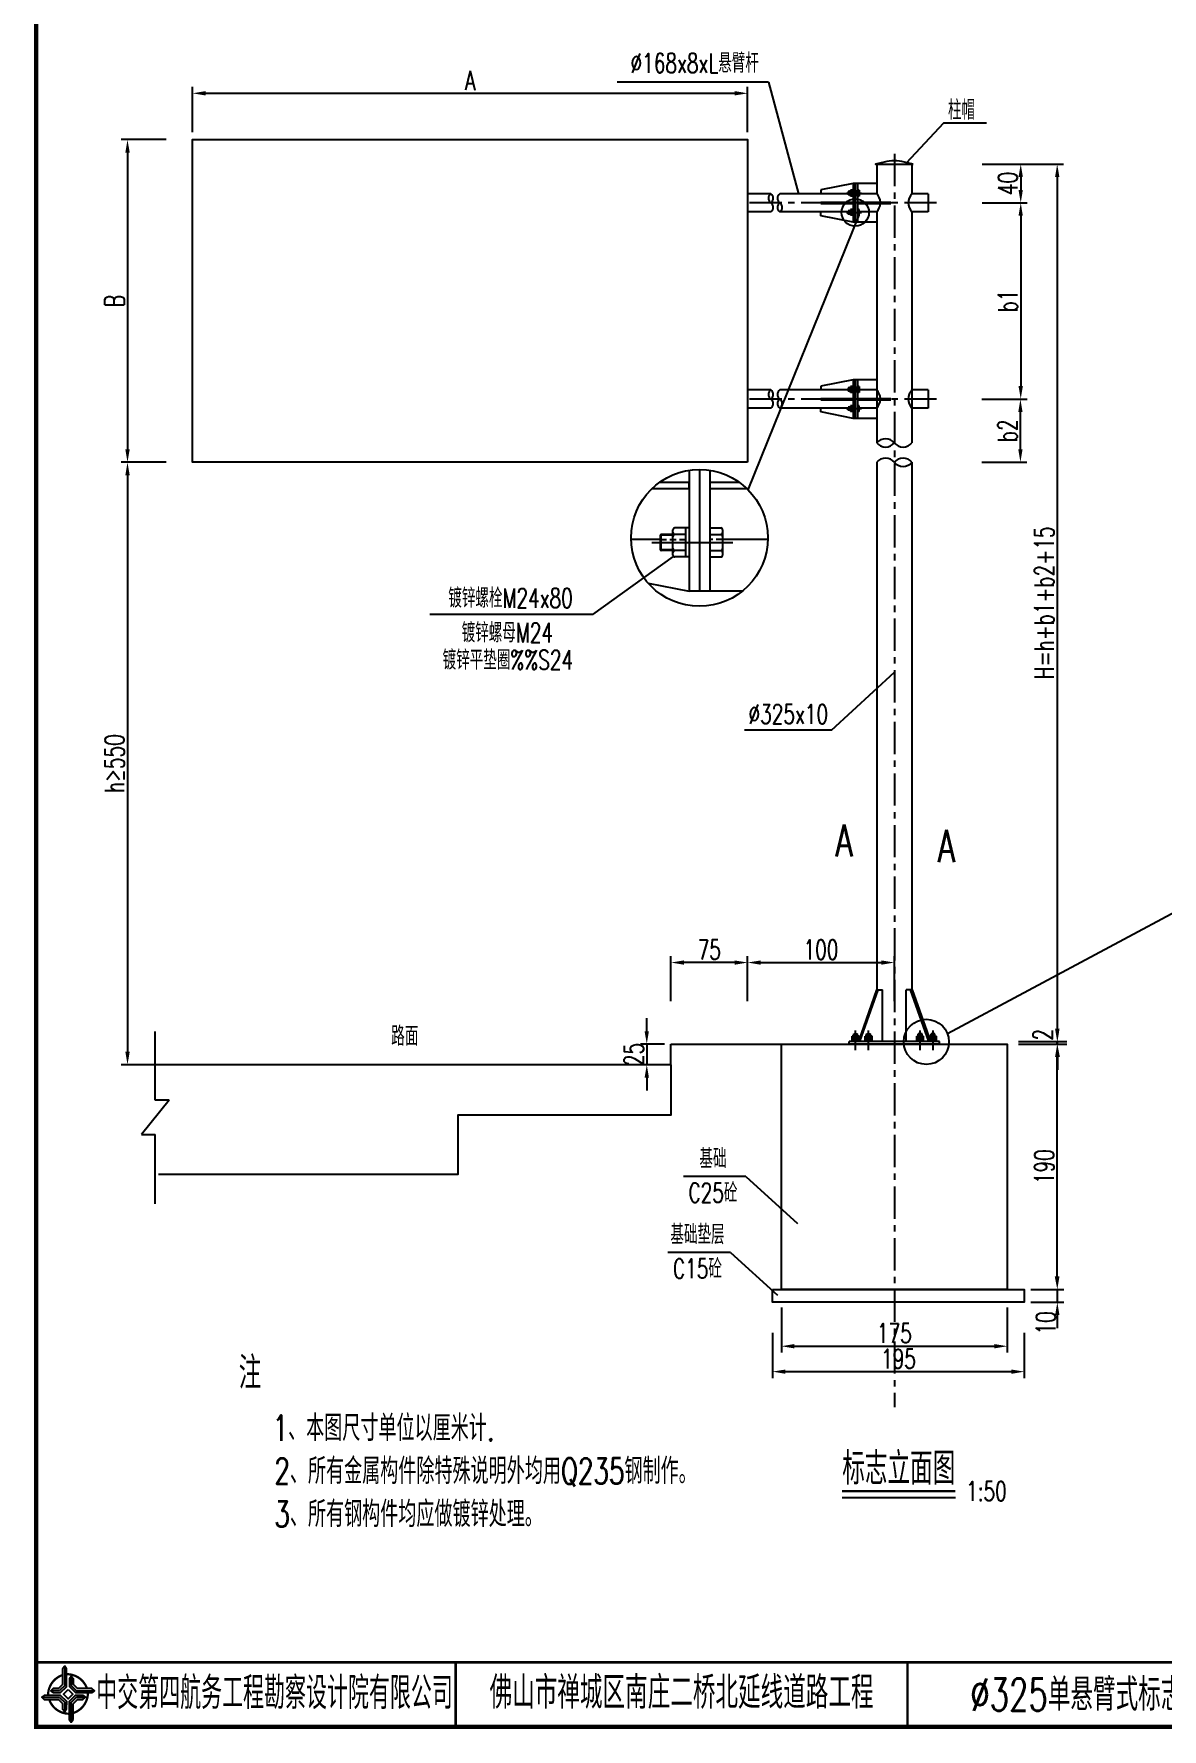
# Model space of a CAD drawing. Extents: x 4349 to 271026, y -15323 to -8945.
# Drawn here: x 4956.6 to 5131.4, y -14340.3 to -14077.6 of the extents above; entities that cross this region are included whole.
import ezdxf
from ezdxf.enums import TextEntityAlignment as Align

# ---------------------------------------------------------------- set-up
doc = ezdxf.new("R2010")
doc.units = 0
doc.header["$LTSCALE"] = 2
doc.header["$PDMODE"] = 32
doc.header["$PDSIZE"] = 0.3
doc.linetypes.add('CENTERX2', pattern=[4, 2.5, -0.5, 0.5, -0.5])
doc.linetypes.add('HIDDENX2', pattern=[0.75, 0.5, -0.25])
doc.layers.get('0').update_dxf_attribs({"linetype": 'CONTINUOUS'})
doc.layers.get('DEFPOINTS').update_dxf_attribs({"linetype": 'CONTINUOUS'})
for name, color, linetype in [('中线', 2, 'CENTERX2'), ('图框', 7, 'CONTINUOUS'), ('尺寸标注', 4, 'CONTINUOUS'), ('文字', 7, 'CONTINUOUS'), ('文字符号', 7, 'CONTINUOUS'), ('结构2', 7, 'CONTINUOUS'), ('结构3', 1, 'CONTINUOUS')]:
    doc.layers.add(name, color=color, linetype=linetype)
doc.styles.get("Standard").update_dxf_attribs({"font": 'simplex1.shx', "width": 0.7, "bigfont": 'hztxt.shx'})
doc.dimstyles.new('1：10', dxfattribs={"dimtxt": 3, "dimasz": 2, "dimexe": 1, "dimexo": 1, "dimgap": 0.5, "dimtad": 1, "dimrnd": 0.0095, "dimdsep": 46, "dimtxsty": 'Standard', "dimcen": 0.09, "dimclrd": 256, "dimclre": 256, "dimadec": 0, "dimazin": 0, "dimtfac": 1, "dimtix": 1, "dimtmove": 2, "dimatfit": 3, "dimfxl": 0, "dimtolj": 1, "dimtzin": 0, "dimarcsym": 0})
doc.dimstyles.new('比例：1：50（mm)', dxfattribs={"dimtxt": 3, "dimasz": 2, "dimexe": 1, "dimexo": 1, "dimgap": 0.5, "dimtad": 1, "dimlfac": 5, "dimrnd": 0.0095, "dimdsep": 46, "dimtxsty": 'Standard', "dimcen": 0.09, "dimclrd": 256, "dimclre": 256, "dimclrt": 256, "dimadec": 0, "dimazin": 0, "dimtfac": 1, "dimtix": 1, "dimtmove": 2, "dimatfit": 3, "dimfxl": 0, "dimtolj": 1, "dimtzin": 0, "dimarcsym": 0})

# ---------------------------------------------------------------- blocks, each defined once
blk = doc.blocks.new('series')
at = {"width": 0.75}
for tag, height, p in [('页码', 4, (-35, -19)), ('图名', 5, (-220, -282)), ('图号', 5, (-20, -282))]:
    blk.add_attdef(tag, text='', height=height, dxfattribs=at).set_placement(p, align=Align.MIDDLE_CENTER)
blk = doc.blocks.new('tb')
at = {"lineweight": -3}
h = blk.add_hatch(color=256, dxfattribs=at)
h.paths.add_polyline_path([(-1.23, -0.13), (-3.78, -0.14), (-4.14, -0.41), (-1.4, -0.44), (-0.56, -1.24), (-0.54, -2.62), (-0.27, -2.2), (-0.26, -1.06)])
h.paths.add_polyline_path([(0.13, -1.08), (0.14, -3.86), (0.41, -4.26), (0.44, -1.24), (1.25, -0.43), (2.66, -0.43), (2.26, -0.16), (1.07, -0.15)])
h.paths.add_polyline_path([(1.08, 0.3), (3.62, 0.3), (4.02, 0.56), (1.25, 0.57), (0.43, 1.39), (0.43, 2.8), (0.16, 2.41), (0.15, 1.24)])
h.paths.add_polyline_path([(-0.28, 1.21), (-0.28, 3.99), (-0.56, 4.39), (-0.57, 1.41), (-1.38, 0.6), (-2.74, 0.56), (-2.33, 0.3), (-1.2, 0.29)])
for p, q in [((-0.56, 4.39), (-0.57, 1.41)), ((0.43, 2.8), (0.43, 1.39)), ((-1.38, 0.6), (-2.74, 0.56)), ((-0.57, 1.41), (-1.38, 0.6)), ((0.43, 1.39), (1.25, 0.57)), ((1.25, 0.57), (4.02, 0.56)), ((-4.14, -0.41), (-1.4, -0.44)), ((-1.4, -0.44), (-0.56, -1.24)), ((-0.56, -1.24), (-0.54, -2.62)), ((0.41, -4.26), (0.44, -1.24)), ((0.44, -1.24), (1.25, -0.43)), ((1.25, -0.43), (2.66, -0.43))]:
    blk.add_line(p, q, dxfattribs=at)
at = {"lineweight": -3, "const_width": 0.35, "flags": 128}
for points in [[(-0.9, 3.02, 0.324167), (-3.16, -0.14)], [(2.88, 0.92, 0.324403), (-0.24, 3.15)], [(0.75, -2.86, 0.325418), (3.02, 0.26)], [(-2.98, -0.76, 0.322976), (0.14, -2.98)]]:
    blk.add_lwpolyline(points, format="xyb", dxfattribs=at)
at = {"lineweight": -3, "flags": 128}
for points in [[(-0.9, 3.99), (-0.9, 1.58), (-1.53, 0.91), (-2.34, 0.91), (-2.74, 0.56), (-2.33, 0.3), (-1.2, 0.29), (-0.28, 1.21), (-0.28, 3.99), (-0.56, 4.39)], [(3.62, 0.92), (1.43, 0.92), (0.77, 1.54), (0.77, 2.38), (0.43, 2.8), (0.16, 2.41), (0.15, 1.24), (1.08, 0.3), (3.62, 0.3), (4.02, 0.56)], [(-0.04, 0.77), (0.68, 0.04), (-0.04, -0.69), (-0.77, 0.05)], [(-3.73, -0.76), (-1.54, -0.76), (-0.89, -1.39), (-0.89, -2.21), (-0.54, -2.62), (-0.27, -2.2), (-0.26, -1.06), (-1.23, -0.13), (-3.78, -0.14), (-4.14, -0.41)], [(0.75, -3.85), (0.75, -1.43), (1.4, -0.78), (2.26, -0.78), (2.66, -0.43), (2.26, -0.16), (1.07, -0.15), (0.13, -1.08), (0.14, -3.86), (0.41, -4.26)]]:
    blk.add_lwpolyline(points, close=True, dxfattribs=at)
blk = doc.blocks.new('DIM')
at = {"color": 4}
blk.add_lwpolyline([(-1, -0.1, 0.2, 0, 0), (0, 0, 0, 0, 0)], format="xyseb", dxfattribs=at)
blk = doc.blocks.new('*D881')
at = {"layer": 'DEFPOINTS', "color": 0, "linetype": 'Continuous'}
for p in [(4982.22, -14143.98), (4971.08, -14237.32), (4982.22, -14237.32)]:
    blk.add_point(p, dxfattribs=at)
at = {"layer": '尺寸标注', "linetype": 'Continuous', "lineweight": -2}
for p, q in [((4977.08, -14143.98), (4970.08, -14143.98)), ((4971.08, -14145.98), (4971.08, -14235.32)), ((4977.08, -14237.32), (4970.08, -14237.32))]:
    blk.add_line(p, q, dxfattribs=at)
at = {"layer": '尺寸标注', "linetype": 'Continuous'}
for points in [[(4970.75, -14145.98), (4971.42, -14145.98), (4971.08, -14143.98)], [(4970.75, -14235.32), (4971.42, -14235.32), (4971.08, -14237.32)]]:
    blk.add_solid(points, dxfattribs=at)
at = {"layer": '尺寸标注', "linetype": 'Continuous', "insert": (4969.08, -14190.65), "char_height": 3, "attachment_point": 5, "rotation": 90}
blk.add_mtext('\\A1;h≥550', dxfattribs=at)
blk = doc.blocks.new('*D882')
at = {"layer": 'DEFPOINTS', "color": 0, "linetype": 'Continuous'}
for p in [(5092.63, -14097.78), (5096.45, -14103.78), (5109.48, -14103.78)]:
    blk.add_point(p, dxfattribs=at)
at = {"layer": '尺寸标注', "linetype": 'Continuous', "lineweight": -2}
for p, q in [((5103.48, -14097.78), (5110.48, -14097.78)), ((5109.48, -14099.78), (5109.48, -14101.78)), ((5103.48, -14103.78), (5110.48, -14103.78))]:
    blk.add_line(p, q, dxfattribs=at)
at = {"layer": '尺寸标注', "linetype": 'Continuous'}
for points in [[(5109.14, -14099.78), (5109.81, -14099.78), (5109.48, -14097.78)], [(5109.14, -14101.78), (5109.81, -14101.78), (5109.48, -14103.78)]]:
    blk.add_solid(points, dxfattribs=at)
at = {"layer": '尺寸标注', "linetype": 'Continuous', "insert": (5107.48, -14100.78), "char_height": 3, "attachment_point": 5, "rotation": 90}
blk.add_mtext('\\A1;40', dxfattribs=at)
blk = doc.blocks.new('*D883')
at = {"layer": 'DEFPOINTS', "color": 0, "linetype": 'Continuous'}
for p in [(5092.83, -14097.78), (5096.9, -14233.72), (5115.13, -14233.72)]:
    blk.add_point(p, dxfattribs=at)
at = {"layer": '尺寸标注', "linetype": 'Continuous', "lineweight": -2}
for p, q in [((5109.13, -14097.78), (5116.13, -14097.78)), ((5115.13, -14099.78), (5115.13, -14231.72)), ((5109.13, -14233.72), (5116.13, -14233.72))]:
    blk.add_line(p, q, dxfattribs=at)
at = {"layer": '尺寸标注', "linetype": 'Continuous'}
for points in [[(5114.8, -14099.78), (5115.47, -14099.78), (5115.13, -14097.78)], [(5114.8, -14231.72), (5115.47, -14231.72), (5115.13, -14233.72)]]:
    blk.add_solid(points, dxfattribs=at)
at = {"layer": '尺寸标注', "linetype": 'Continuous', "insert": (5113.13, -14165.75), "char_height": 3, "attachment_point": 5, "rotation": 90}
blk.add_mtext('\\A1;H=h+b1+b2+15', dxfattribs=at)
blk = doc.blocks.new('*D884')
at = {"layer": 'DEFPOINTS', "color": 0, "linetype": 'Continuous'}
for p in [(5107.4, -14234.12), (5115.13, -14234.12), (5110.03, -14272.12)]:
    blk.add_point(p, dxfattribs=at)
at = {"layer": '尺寸标注', "linetype": 'Continuous', "lineweight": -2}
for p, q in [((5109.13, -14234.12), (5116.13, -14234.12)), ((5115.13, -14270.12), (5115.13, -14236.12)), ((5111.03, -14272.12), (5116.13, -14272.12))]:
    blk.add_line(p, q, dxfattribs=at)
at = {"layer": '尺寸标注', "linetype": 'Continuous'}
for points in [[(5114.8, -14236.12), (5115.47, -14236.12), (5115.13, -14234.12)], [(5114.8, -14270.12), (5115.47, -14270.12), (5115.13, -14272.12)]]:
    blk.add_solid(points, dxfattribs=at)
at = {"layer": '尺寸标注', "linetype": 'Continuous', "insert": (5113.13, -14253.12), "char_height": 3, "attachment_point": 5, "rotation": 90}
blk.add_mtext('\\A1;190', dxfattribs=at)
blk = doc.blocks.new('*D885')
at = {"layer": 'DEFPOINTS', "color": 0, "linetype": 'Continuous'}
for p in [(5110.03, -14272.12), (5110.03, -14274.12), (5115.15, -14274.12)]:
    blk.add_point(p, dxfattribs=at)
at = {"layer": '尺寸标注', "linetype": 'Continuous', "lineweight": -2}
for p, q in [((5115.15, -14270.12), (5115.15, -14268.12)), ((5111.03, -14272.12), (5116.15, -14272.12)), ((5115.15, -14272.12), (5115.15, -14274.12)), ((5111.03, -14274.12), (5116.15, -14274.12)), ((5115.15, -14276.12), (5115.15, -14278.12))]:
    blk.add_line(p, q, dxfattribs=at)
at = {"layer": '尺寸标注', "linetype": 'Continuous'}
for points in [[(5114.81, -14270.12), (5115.48, -14270.12), (5115.15, -14272.12)], [(5114.81, -14276.12), (5115.48, -14276.12), (5115.15, -14274.12)]]:
    blk.add_solid(points, dxfattribs=at)
at = {"layer": '尺寸标注', "linetype": 'Continuous', "insert": (5113.37, -14277.32), "char_height": 3, "attachment_point": 5, "rotation": 90}
blk.add_mtext('\\A1;10', dxfattribs=at)
blk = doc.blocks.new('*D886')
at = {"layer": 'DEFPOINTS', "color": 0, "linetype": 'Continuous'}
for p in [(5072.4, -14272.12), (5107.4, -14272.12), (5107.4, -14280.93)]:
    blk.add_point(p, dxfattribs=at)
at = {"layer": '尺寸标注', "linetype": 'Continuous', "lineweight": -2}
for p, q in [((5072.4, -14274.93), (5072.4, -14281.93)), ((5107.4, -14274.93), (5107.4, -14281.93)), ((5074.4, -14280.93), (5105.4, -14280.93))]:
    blk.add_line(p, q, dxfattribs=at)
at = {"layer": '尺寸标注', "linetype": 'Continuous'}
for points in [[(5074.4, -14280.6), (5074.4, -14281.27), (5072.4, -14280.93)], [(5105.4, -14280.6), (5105.4, -14281.27), (5107.4, -14280.93)]]:
    blk.add_solid(points, dxfattribs=at)
at = {"layer": '尺寸标注', "linetype": 'Continuous', "insert": (5089.9, -14278.93), "char_height": 3, "attachment_point": 5}
blk.add_mtext('\\A1;175', dxfattribs=at)
blk = doc.blocks.new('*D887')
at = {"layer": 'DEFPOINTS', "color": 0, "linetype": 'Continuous'}
for p in [(5071.03, -14274.12), (5110.03, -14274.12), (5110.03, -14284.87)]:
    blk.add_point(p, dxfattribs=at)
at = {"layer": '尺寸标注', "linetype": 'Continuous', "lineweight": -2}
for p, q in [((5071.03, -14278.87), (5071.03, -14285.87)), ((5110.03, -14278.87), (5110.03, -14285.87)), ((5073.03, -14284.87), (5108.03, -14284.87))]:
    blk.add_line(p, q, dxfattribs=at)
at = {"layer": '尺寸标注', "linetype": 'Continuous'}
for points in [[(5073.03, -14284.54), (5073.03, -14285.21), (5071.03, -14284.87)], [(5108.03, -14284.54), (5108.03, -14285.21), (5110.03, -14284.87)]]:
    blk.add_solid(points, dxfattribs=at)
at = {"layer": '尺寸标注', "linetype": 'Continuous', "insert": (5090.53, -14282.87), "char_height": 3, "attachment_point": 5}
blk.add_mtext('\\A1;195', dxfattribs=at)
blk = doc.blocks.new('*D879')
at = {"layer": 'DEFPOINTS', "color": 0, "linetype": 'Continuous'}
for p in [(4981.17, -14093.98), (4971.08, -14143.98), (4981.17, -14143.98)]:
    blk.add_point(p, dxfattribs=at)
at = {"layer": '尺寸标注', "linetype": 'Continuous', "lineweight": -2}
for p, q in [((4977.08, -14093.98), (4970.08, -14093.98)), ((4971.08, -14095.98), (4971.08, -14141.98)), ((4977.08, -14143.98), (4970.08, -14143.98))]:
    blk.add_line(p, q, dxfattribs=at)
at = {"layer": '尺寸标注', "linetype": 'Continuous'}
for points in [[(4970.75, -14095.98), (4971.42, -14095.98), (4971.08, -14093.98)], [(4970.75, -14141.98), (4971.42, -14141.98), (4971.08, -14143.98)]]:
    blk.add_solid(points, dxfattribs=at)
at = {"layer": '尺寸标注', "color": 0, "linetype": 'Continuous', "insert": (4969.08, -14118.98), "char_height": 3, "attachment_point": 5, "rotation": 90}
blk.add_mtext('\\A1;B', dxfattribs=at)
blk = doc.blocks.new('*D880')
at = {"layer": 'DEFPOINTS', "color": 0, "linetype": 'Continuous'}
for p in [(5067.17, -14086.81), (4981.17, -14093.98), (5067.17, -14093.98)]:
    blk.add_point(p, dxfattribs=at)
at = {"layer": '尺寸标注', "linetype": 'Continuous', "lineweight": -2}
for p, q in [((4981.17, -14092.81), (4981.17, -14085.81)), ((5067.17, -14092.81), (5067.17, -14085.81)), ((4983.17, -14086.81), (5065.17, -14086.81))]:
    blk.add_line(p, q, dxfattribs=at)
at = {"layer": '尺寸标注', "linetype": 'Continuous'}
for points in [[(4983.17, -14086.47), (4983.17, -14087.14), (4981.17, -14086.81)], [(5065.17, -14086.47), (5065.17, -14087.14), (5067.17, -14086.81)]]:
    blk.add_solid(points, dxfattribs=at)
at = {"layer": '尺寸标注', "color": 0, "linetype": 'Continuous', "insert": (5024.17, -14084.81), "char_height": 3, "attachment_point": 5}
blk.add_mtext('\\A1;A', dxfattribs=at)
blk = doc.blocks.new('*D854')
at = {"layer": 'DEFPOINTS', "color": 0, "linetype": 'Continuous'}
for p in [(5095.13, -14134.18), (5109.43, -14134.18), (5067.17, -14143.98)]:
    blk.add_point(p, dxfattribs=at)
at = {"layer": '尺寸标注', "linetype": 'Continuous', "lineweight": -2}
for p, q in [((5103.43, -14134.18), (5110.43, -14134.18)), ((5109.43, -14141.98), (5109.43, -14136.18)), ((5103.43, -14143.98), (5110.43, -14143.98))]:
    blk.add_line(p, q, dxfattribs=at)
at = {"layer": '尺寸标注', "linetype": 'Continuous'}
for points in [[(5109.1, -14136.18), (5109.76, -14136.18), (5109.43, -14134.18)], [(5109.1, -14141.98), (5109.76, -14141.98), (5109.43, -14143.98)]]:
    blk.add_solid(points, dxfattribs=at)
at = {"layer": '尺寸标注', "color": 0, "linetype": 'Continuous', "insert": (5107.43, -14139.08), "char_height": 3, "attachment_point": 5, "rotation": 90}
blk.add_mtext('\\A1;b2', dxfattribs=at)
blk = doc.blocks.new('*D855')
at = {"layer": 'DEFPOINTS', "color": 0, "linetype": 'Continuous'}
for p in [(5096.45, -14103.78), (5096.45, -14134.18), (5109.48, -14134.18)]:
    blk.add_point(p, dxfattribs=at)
at = {"layer": '尺寸标注', "linetype": 'Continuous', "lineweight": -2}
for p, q in [((5103.48, -14103.78), (5110.48, -14103.78)), ((5109.48, -14105.78), (5109.48, -14132.18)), ((5103.48, -14134.18), (5110.48, -14134.18))]:
    blk.add_line(p, q, dxfattribs=at)
at = {"layer": '尺寸标注', "linetype": 'Continuous'}
for points in [[(5109.14, -14105.78), (5109.81, -14105.78), (5109.48, -14103.78)], [(5109.14, -14132.18), (5109.81, -14132.18), (5109.48, -14134.18)]]:
    blk.add_solid(points, dxfattribs=at)
at = {"layer": '尺寸标注', "color": 0, "linetype": 'Continuous', "insert": (5107.48, -14118.98), "char_height": 3, "attachment_point": 5, "rotation": 90}
blk.add_mtext('\\A1;b1', dxfattribs=at)
blk = doc.blocks.new('*D856')
at = {"layer": 'DEFPOINTS', "color": 0, "linetype": 'Continuous'}
for p in [(5089.9, -14221.49), (5067.17, -14234.12), (5089.9, -14234.12)]:
    blk.add_point(p, dxfattribs=at)
at = {"layer": '尺寸标注', "linetype": 'Continuous', "lineweight": -2}
for p, q in [((5067.17, -14227.49), (5067.17, -14220.49)), ((5069.17, -14221.49), (5087.9, -14221.49)), ((5089.9, -14227.49), (5089.9, -14220.49))]:
    blk.add_line(p, q, dxfattribs=at)
at = {"layer": '尺寸标注', "linetype": 'Continuous'}
for points in [[(5069.17, -14221.16), (5069.17, -14221.82), (5067.17, -14221.49)], [(5087.9, -14221.16), (5087.9, -14221.82), (5089.9, -14221.49)]]:
    blk.add_solid(points, dxfattribs=at)
at = {"layer": '尺寸标注', "color": 0, "linetype": 'Continuous', "insert": (5078.53, -14219.49), "char_height": 3, "attachment_point": 5}
blk.add_mtext('\\A1;100', dxfattribs=at)
blk = doc.blocks.new('*D857')
at = {"layer": 'DEFPOINTS', "color": 0, "linetype": 'Continuous'}
for p in [(5055.28, -14221.49), (5055.28, -14234.12), (5067.17, -14234.12)]:
    blk.add_point(p, dxfattribs=at)
at = {"layer": '尺寸标注', "linetype": 'Continuous', "lineweight": -2}
for p, q in [((5055.28, -14227.49), (5055.28, -14220.49)), ((5065.17, -14221.49), (5057.28, -14221.49)), ((5067.17, -14227.49), (5067.17, -14220.49))]:
    blk.add_line(p, q, dxfattribs=at)
at = {"layer": '尺寸标注', "linetype": 'Continuous'}
for points in [[(5057.28, -14221.16), (5057.28, -14221.82), (5055.28, -14221.49)], [(5065.17, -14221.16), (5065.17, -14221.82), (5067.17, -14221.49)]]:
    blk.add_solid(points, dxfattribs=at)
at = {"layer": '尺寸标注', "color": 0, "linetype": 'Continuous', "insert": (5061.22, -14219.49), "char_height": 3, "attachment_point": 5}
blk.add_mtext('\\A1;75', dxfattribs=at)
blk = doc.blocks.new('*D869')
at = {"layer": 'DEFPOINTS', "color": 0, "linetype": 'Continuous'}
for p in [(5109.13, -14233.72), (5109.13, -14234.12), (5115.17, -14233.72)]:
    blk.add_point(p, dxfattribs=at)
at = {"layer": '尺寸标注', "linetype": 'Continuous', "lineweight": -2}
for p, q in [((5115.17, -14231.72), (5115.17, -14229.72)), ((5110.13, -14233.72), (5116.17, -14233.72)), ((5110.13, -14234.12), (5116.17, -14234.12)), ((5115.17, -14234.12), (5115.17, -14233.72)), ((5115.17, -14236.12), (5115.17, -14238.12))]:
    blk.add_line(p, q, dxfattribs=at)
at = {"layer": '尺寸标注', "linetype": 'Continuous'}
for points in [[(5114.83, -14231.72), (5115.5, -14231.72), (5115.17, -14233.72)], [(5114.83, -14236.12), (5115.5, -14236.12), (5115.17, -14234.12)]]:
    blk.add_solid(points, dxfattribs=at)
at = {"layer": '尺寸标注', "color": 0, "linetype": 'Continuous', "insert": (5112.89, -14232.67), "char_height": 3, "attachment_point": 5, "rotation": 90}
blk.add_mtext('\\A1;2', dxfattribs=at)
blk = doc.blocks.new('*D870')
at = {"layer": 'DEFPOINTS', "color": 0, "linetype": 'Continuous'}
for p in [(5055.28, -14234.12), (5051.54, -14237.32), (5055.28, -14237.32)]:
    blk.add_point(p, dxfattribs=at)
at = {"layer": '尺寸标注', "linetype": 'Continuous', "lineweight": -2}
for p, q in [((5051.54, -14232.12), (5051.54, -14230.12)), ((5054.28, -14234.12), (5050.54, -14234.12)), ((5051.54, -14234.12), (5051.54, -14237.32)), ((5054.28, -14237.32), (5050.54, -14237.32)), ((5051.54, -14239.32), (5051.54, -14241.32))]:
    blk.add_line(p, q, dxfattribs=at)
at = {"layer": '尺寸标注', "linetype": 'Continuous'}
for points in [[(5051.2, -14232.12), (5051.87, -14232.12), (5051.54, -14234.12)], [(5051.2, -14239.32), (5051.87, -14239.32), (5051.54, -14237.32)]]:
    blk.add_solid(points, dxfattribs=at)
at = {"layer": '尺寸标注', "color": 0, "linetype": 'Continuous', "insert": (5049.54, -14235.72), "char_height": 3, "attachment_point": 5, "rotation": 90}
blk.add_mtext('\\A1;25', dxfattribs=at)

msp = doc.modelspace()

# ---------------------------------------------------------------- linework, layer by layer
for p, q in [((5083.35583, -14233.72291), (5083.35583, -14232.88291)), ((5083.59583, -14233.60291), (5083.59583, -14232.52291)), ((5084.19583, -14233.60291), (5084.19583, -14232.52291)), ((5084.43583, -14233.72291), (5084.43583, -14232.88291)), ((5085.35583, -14233.72291), (5085.35583, -14232.88291)), ((5085.59583, -14233.60291), (5085.59583, -14232.52291)), ((5086.19583, -14233.60291), (5086.19583, -14232.52291)), ((5086.43583, -14233.72291), (5086.43583, -14232.88291)), ((5093.35583, -14233.72291), (5093.35583, -14232.88291)), ((5093.59583, -14233.60291), (5093.59583, -14232.52291)), ((5094.19583, -14233.60291), (5094.19583, -14232.52291)), ((5094.43583, -14233.72291), (5094.43583, -14232.88291)), ((5095.35583, -14233.72291), (5095.35583, -14232.88291)), ((5095.59583, -14233.60291), (5095.59583, -14232.52291)), ((5096.19583, -14233.60291), (5096.19583, -14232.52291)), ((5096.43583, -14233.72291), (5096.43583, -14232.88291)), ((5084.43583, -14233.24291), (5083.35583, -14233.24291)), ((5086.43583, -14233.24291), (5085.35583, -14233.24291)), ((5093.35583, -14233.24291), (5094.43583, -14233.24291)), ((5095.35583, -14233.24291), (5096.43583, -14233.24291))]:
    msp.add_line(p, q)
at = {"layer": '中线'}
for p, q in [((5089.89583, -14096.17599), (5089.89583, -14290.35863)), ((5096.44583, -14103.77636), (5067.16583, -14103.77636)), ((5082.47817, -14102.28859), (5084.81461, -14102.28859)), ((5082.47817, -14102.28859), (5084.81461, -14102.28859)), ((5082.47817, -14105.26413), (5084.81461, -14105.26413)), ((5082.47817, -14105.26413), (5084.81461, -14105.26413)), ((5082.47817, -14132.68859), (5084.81461, -14132.68859)), ((5096.44583, -14134.17636), (5067.16583, -14134.17636)), ((5082.47817, -14135.66413), (5084.81461, -14135.66413)), ((5083.89583, -14235.07188), (5083.89583, -14232.02367)), ((5085.89583, -14235.07188), (5085.89583, -14232.02367)), ((5093.89583, -14235.07188), (5093.89583, -14232.02367)), ((5095.89583, -14235.07188), (5095.89583, -14232.02367))]:
    msp.add_line(p, q, dxfattribs=at)
at = {"layer": '图框'}
for points, const_width in [([(5336.92857, -14062.90394), (4956.92857, -14062.90394), (4956.92858, -14339.90394), (5336.92858, -14339.90394), (5336.92857, -14062.90394)], 0.7), ([(4956.92858, -14329.90394), (5336.92858, -14329.90394)], 0.4), ([(5021.92858, -14329.90394), (5021.92858, -14339.90394)], 0.4), ([(5091.92858, -14339.90394), (5091.92858, -14329.90394)], 0.4)]:
    msp.add_lwpolyline(points, dxfattribs=dict(at, const_width=const_width))
at = {"layer": '尺寸标注'}
for p, q in [((5113.62108, -14233.72291), (5116.6476, -14233.72291)), ((5113.62108, -14234.12291), (5116.6476, -14234.12291)), ((5115.1476, -14234.12291), (5115.1476, -14233.72291)), ((5116.12108, -14233.72291), (5116.6476, -14233.72291)), ((5115.1476, -14236.12291), (5115.1476, -14238.12291)), ((5064.4879, -14266.39994), (5071.77782, -14273.00064)), ((5115.1476, -14270.12291), (5115.1476, -14268.12291))]:
    msp.add_line(p, q, dxfattribs=at)
for centre, radius in [((5083.84583, -14105.26413), 2.11998), ((5094.85766, -14233.77615), 3.5)]:
    msp.add_circle(centre, radius, dxfattribs=at)
at = {"layer": '尺寸标注', "linetype": 'ByBlock'}
for centre, start, end in [((5088.53083, -14142.09285), 39.372349, 140.627651), ((5088.53083, -14139.85261), 219.372349, 320.627651), ((5091.26083, -14139.85261), 219.372349, 320.627651), ((5088.53083, -14145.09285), 39.372349, 140.627651), ((5091.26083, -14145.09285), 39.372349, 140.627651), ((5091.26083, -14142.85261), 219.372349, 320.627651)]:
    msp.add_arc(centre, 1.76576, start, end, dxfattribs=at)
at = {"layer": '文字'}
for p, q in [((5064.4879, -14266.39994), (5054.82418, -14266.39994)), ((5081.78809, -14304.39527), (5099.37182, -14304.39527))]:
    msp.add_line(p, q, dxfattribs=at)
for points in [[(5079.72719, -14203.40708, 0, 0.7, 0), (5079.72719, -14201.40708, 0, 0, 0), (5079.72719, -14198.90708, 0, 0, 0), (5084.52401, -14198.90708, 0, 0, 0)], [(5100.46629, -14203.40708, 0, 0.7, 0), (5100.46629, -14201.40708, 0, 0, 0), (5100.46629, -14198.90708, 0, 0, 0), (5095.66947, -14198.90708, 0, 0, 0)]]:
    msp.add_lwpolyline(points, format="xyseb", dxfattribs=at)
at = {"layer": '文字', "const_width": 0.4}
msp.add_lwpolyline([(5081.78809, -14303.39527), (5099.37182, -14303.39527)], dxfattribs=at)
at = {"layer": '文字符号'}
for p, q in [((5070.39624, -14085.05771), (5046.97308, -14085.05771)), ((5070.39624, -14085.05771), (5075.04099, -14102.37636)), ((5097.52857, -14091.45784), (5091.72121, -14097.64614)), ((5104.15195, -14091.45784), (5097.52857, -14091.45784)), ((5043.18293, -14167.57242), (5055.68228, -14158.56226)), ((5043.18293, -14167.57242), (5017.91192, -14167.57242)), ((5080.1666, -14185.48112), (5089.89583, -14176.48257)), ((5080.1666, -14185.48112), (5066.66938, -14185.48112)), ((5098.11598, -14232.49813), (5135.76415, -14212.36305)), ((5066.89124, -14254.63806), (5057.22753, -14254.63806)), ((5066.89124, -14254.63806), (5074.89169, -14261.92441))]:
    msp.add_line(p, q, dxfattribs=at)
at = {"layer": '结构2'}
for p, q in [((5083.42583, -14102.03859), (5082.72583, -14102.03859)), ((5082.72583, -14102.03859), (5082.72583, -14102.53859)), ((5083.42583, -14102.03859), (5082.72583, -14102.03859)), ((5082.72583, -14102.03859), (5082.72583, -14102.53859)), ((5083.42583, -14102.53859), (5082.72583, -14102.53859)), ((5083.42583, -14102.53859), (5082.72583, -14102.53859)), ((5083.52583, -14101.83859), (5083.12583, -14101.83859)), ((5083.12583, -14102.73859), (5083.12583, -14101.83859)), ((5083.52583, -14101.83859), (5083.12583, -14101.83859)), ((5083.12583, -14102.73859), (5083.12583, -14101.83859)), ((5083.52583, -14102.73859), (5083.12583, -14102.73859)), ((5083.52583, -14102.73859), (5083.12583, -14102.73859)), ((5083.42583, -14102.73859), (5083.42583, -14101.83859)), ((5083.42583, -14102.73859), (5083.42583, -14101.83859)), ((5083.52583, -14101.83859), (5083.52583, -14102.73859)), ((5083.52583, -14101.83859), (5083.52583, -14102.73859)), ((5083.52583, -14103.87636), (5083.52583, -14103.67636)), ((5083.52583, -14103.87636), (5083.52583, -14103.67636)), ((5084.16583, -14102.73859), (5084.16583, -14101.83859)), ((5084.46583, -14101.83859), (5084.16583, -14101.83859)), ((5084.16583, -14102.73859), (5084.16583, -14101.83859)), ((5084.46583, -14101.83859), (5084.16583, -14101.83859)), ((5084.16583, -14102.03859), (5084.46583, -14102.03859)), ((5084.16583, -14102.03859), (5084.46583, -14102.03859)), ((5084.16583, -14102.53859), (5084.46583, -14102.53859)), ((5084.16583, -14102.53859), (5084.46583, -14102.53859)), ((5084.46583, -14102.73859), (5084.16583, -14102.73859)), ((5084.46583, -14102.73859), (5084.16583, -14102.73859)), ((5084.46583, -14101.83859), (5084.46583, -14102.73859)), ((5084.46583, -14101.83859), (5084.46583, -14102.73859)), ((5067.24148, -14148.25048), (5084.46583, -14105.71413)), ((5082.72583, -14105.51413), (5082.72583, -14105.01413)), ((5083.42583, -14105.01413), (5082.72583, -14105.01413)), ((5082.72583, -14105.51413), (5082.72583, -14105.01413)), ((5083.42583, -14105.01413), (5082.72583, -14105.01413)), ((5083.42583, -14105.51413), (5082.72583, -14105.51413)), ((5083.42583, -14105.51413), (5082.72583, -14105.51413)), ((5083.12583, -14104.81413), (5083.12583, -14105.71413)), ((5083.52583, -14104.81413), (5083.12583, -14104.81413)), ((5083.12583, -14104.81413), (5083.12583, -14105.71413)), ((5083.52583, -14104.81413), (5083.12583, -14104.81413)), ((5083.52583, -14105.71413), (5083.12583, -14105.71413)), ((5083.52583, -14105.71413), (5083.12583, -14105.71413)), ((5083.42583, -14104.81413), (5083.42583, -14105.71413)), ((5083.42583, -14104.81413), (5083.42583, -14105.71413)), ((5083.52583, -14105.71413), (5083.52583, -14104.81413)), ((5083.52583, -14105.71413), (5083.52583, -14104.81413)), ((5084.46583, -14104.81413), (5084.16583, -14104.81413)), ((5084.16583, -14104.81413), (5084.16583, -14105.71413)), ((5084.46583, -14104.81413), (5084.16583, -14104.81413)), ((5084.16583, -14104.81413), (5084.16583, -14105.71413)), ((5084.16583, -14105.01413), (5084.46583, -14105.01413)), ((5084.16583, -14105.01413), (5084.46583, -14105.01413)), ((5084.16583, -14105.51413), (5084.46583, -14105.51413)), ((5084.16583, -14105.51413), (5084.46583, -14105.51413)), ((5084.46583, -14105.71413), (5084.16583, -14105.71413)), ((5084.46583, -14105.71413), (5084.16583, -14105.71413)), ((5084.46583, -14105.71413), (5084.46583, -14104.81413)), ((5084.46583, -14105.71413), (5084.46583, -14104.81413)), ((5082.72583, -14132.43859), (5082.72583, -14132.93859)), ((5083.42583, -14132.43859), (5082.72583, -14132.43859)), ((5083.42583, -14132.93859), (5082.72583, -14132.93859)), ((5083.12583, -14133.13859), (5083.12583, -14132.23859)), ((5083.52583, -14132.23859), (5083.12583, -14132.23859)), ((5083.52583, -14133.13859), (5083.12583, -14133.13859)), ((5083.42583, -14133.13859), (5083.42583, -14132.23859)), ((5083.52583, -14132.23859), (5083.52583, -14133.13859)), ((5084.46583, -14132.23859), (5084.16583, -14132.23859)), ((5084.16583, -14133.13859), (5084.16583, -14132.23859)), ((5084.16583, -14132.43859), (5084.46583, -14132.43859)), ((5084.16583, -14132.93859), (5084.46583, -14132.93859)), ((5084.46583, -14133.13859), (5084.16583, -14133.13859)), ((5084.46583, -14132.23859), (5084.46583, -14133.13859)), ((5083.42583, -14135.41413), (5082.72583, -14135.41413)), ((5082.72583, -14135.91413), (5082.72583, -14135.41413)), ((5083.52583, -14135.21413), (5083.12583, -14135.21413)), ((5083.12583, -14135.21413), (5083.12583, -14136.11413)), ((5083.42583, -14135.21413), (5083.42583, -14136.11413)), ((5083.52583, -14134.27636), (5083.52583, -14134.07636)), ((5083.52583, -14136.11413), (5083.52583, -14135.21413)), ((5084.16583, -14135.21413), (5084.16583, -14136.11413)), ((5084.46583, -14135.21413), (5084.16583, -14135.21413)), ((5084.16583, -14135.41413), (5084.46583, -14135.41413)), ((5084.46583, -14136.11413), (5084.46583, -14135.21413)), ((5083.42583, -14135.91413), (5082.72583, -14135.91413)), ((5083.52583, -14136.11413), (5083.12583, -14136.11413)), ((5084.16583, -14135.91413), (5084.46583, -14135.91413)), ((5084.46583, -14136.11413), (5084.16583, -14136.11413)), ((5058.09441, -14145.21512), (5058.09441, -14163.96129)), ((5059.69441, -14145.09367), (5059.69441, -14163.96129)), ((5059.69441, -14145.09367), (5059.69441, -14163.96129)), ((5061.29441, -14145.21512), (5061.29441, -14163.96129)), ((5052.33872, -14148.06129), (5058.09441, -14148.06129)), ((5053.54286, -14147.06129), (5058.09441, -14147.06129)), ((5058.09441, -14148.06129), (5058.09441, -14147.06129)), ((5058.09441, -14148.06129), (5058.09441, -14147.06129)), ((5061.29441, -14147.06129), (5065.84596, -14147.06129)), ((5061.29441, -14148.06129), (5067.05009, -14148.06129)), ((5053.59615, -14155.96129), (5049.0979, -14155.96129)), ((5052.34232, -14156.40013), (5064.86375, -14156.40013)), ((5070.29092, -14155.96129), (5063.29441, -14155.96129)), ((5051.73015, -14162.68844), (5058.09441, -14163.96129)), ((5059.69441, -14163.96129), (5058.09441, -14163.96129)), ((5066.32784, -14163.96129), (5059.69441, -14163.96129)), ((4975.38343, -14242.81651), (4975.38343, -14232.16219)), ((5084.43583, -14232.88291), (5083.35583, -14232.88291)), ((5083.59583, -14232.52291), (5084.19583, -14232.52291)), ((5086.43583, -14232.88291), (5085.35583, -14232.88291)), ((5085.59583, -14232.52291), (5086.19583, -14232.52291)), ((5093.35583, -14232.88291), (5094.43583, -14232.88291)), ((5094.19583, -14232.52291), (5093.59583, -14232.52291)), ((5095.35583, -14232.88291), (5096.43583, -14232.88291)), ((5096.19583, -14232.52291), (5095.59583, -14232.52291)), ((5055.27802, -14237.31625), (5055.27802, -14234.12291)), ((5055.27802, -14234.12291), (5082.52088, -14234.12291)), ((5084.43583, -14233.60291), (5083.35583, -14233.60291)), ((5086.43583, -14233.60291), (5085.35583, -14233.60291)), ((5093.35583, -14233.60291), (5094.43583, -14233.60291)), ((5095.35583, -14233.60291), (5096.43583, -14233.60291)), ((4977.51918, -14242.81651), (4973.24768, -14248.13537)), ((4977.51918, -14242.81651), (4975.38343, -14242.81651)), ((4973.24768, -14248.13537), (4975.38343, -14248.13537)), ((4975.38343, -14258.84646), (4975.38343, -14248.13537))]:
    msp.add_line(p, q, dxfattribs=at)
at = {"layer": '结构2', "linetype": 'HIDDENX2'}
for p, q in [((5053.59615, -14155.96129), (5058.09441, -14155.96129)), ((5063.29441, -14155.96129), (5061.29441, -14155.96129))]:
    msp.add_line(p, q, dxfattribs=at)
at = {"layer": '结构2'}
for points in [[(5072.39583, -14234.12291), (5107.39583, -14234.12291), (5107.39583, -14272.12291), (5072.39583, -14272.12291)], [(5071.03069, -14272.12291), (5110.03069, -14272.12291), (5110.03069, -14274.12291), (5071.03069, -14274.12291)]]:
    msp.add_lwpolyline(points, close=True, dxfattribs=at)
msp.add_circle((5059.69441, -14155.69356), 10.59989, dxfattribs=at)
for centre, start, end in [((5071.2359, -14103.07636), 124.1039905, 235.8960095), ((5070.28789, -14103.07636), 304.1039905, 55.8960095), ((5070.28789, -14104.47636), 304.1039905, 55.8960095), ((5072.63368, -14103.07636), 124.1039905, 235.8960095), ((5072.63368, -14104.47636), 124.1039905, 235.8960095), ((5071.68567, -14104.47636), 304.1039905, 55.8960095), ((5071.2359, -14133.47636), 124.1039905, 235.8960095), ((5070.28789, -14133.47636), 304.1039905, 55.8960095), ((5072.63368, -14133.47636), 124.1039905, 235.8960095), ((5070.28789, -14134.87636), 304.1039905, 55.8960095), ((5072.63368, -14134.87636), 124.1039905, 235.8960095), ((5071.68567, -14134.87636), 304.1039905, 55.8960095)]:
    msp.add_arc(centre, 0.84539, start, end, dxfattribs=at)
at = {"layer": '结构3'}
for p, q in [((5087.16583, -14097.77636), (5087.16583, -14102.37636)), ((5092.62583, -14097.77636), (5092.62583, -14102.37636)), ((5083.52583, -14100.77636), (5078.52583, -14101.77636)), ((5083.52583, -14100.77636), (5078.52583, -14101.77636)), ((5083.52583, -14100.77636), (5083.52583, -14106.77636)), ((5087.16583, -14100.77636), (5083.52583, -14100.77636)), ((5083.52583, -14100.77636), (5083.52583, -14106.77636)), ((5087.16583, -14100.77636), (5083.52583, -14100.77636)), ((5083.84583, -14100.77636), (5083.84583, -14106.77636)), ((5083.84583, -14100.77636), (5083.84583, -14106.77636)), ((5084.16583, -14100.77636), (5084.16583, -14106.77636)), ((5084.16583, -14100.77636), (5084.16583, -14106.77636)), ((5070.76189, -14102.37636), (5067.16583, -14102.37636)), ((5083.52583, -14102.37636), (5072.15968, -14102.37636)), ((5078.52583, -14101.77636), (5078.52583, -14102.37636)), ((5078.52583, -14101.77636), (5078.52583, -14102.37636)), ((5078.52583, -14103.67636), (5078.52583, -14103.87636)), ((5078.52583, -14103.67636), (5083.52583, -14103.67636)), ((5078.52583, -14103.67636), (5078.52583, -14103.87636)), ((5078.52583, -14103.67636), (5083.52583, -14103.67636)), ((5078.52583, -14103.87636), (5083.52583, -14103.87636)), ((5078.52583, -14103.87636), (5083.52583, -14103.87636)), ((5087.16583, -14102.37636), (5084.16583, -14102.37636)), ((5087.16583, -14102.37636), (5084.16583, -14102.37636)), ((5084.16583, -14103.67636), (5089.36583, -14103.67636)), ((5084.16583, -14103.67636), (5089.36583, -14103.67636)), ((5084.16583, -14103.87636), (5089.36583, -14103.87636)), ((5084.16583, -14103.87636), (5089.36583, -14103.87636)), ((5089.36583, -14103.87636), (5089.36583, -14103.67636)), ((5095.12583, -14102.37636), (5092.62583, -14102.37636)), ((5095.12583, -14102.37636), (5092.62583, -14102.37636)), ((5095.12583, -14102.37636), (5095.12583, -14105.17636)), ((5095.12583, -14102.37636), (5095.12583, -14105.17636)), ((5070.76189, -14105.17636), (5067.16583, -14105.17636)), ((5083.52583, -14105.17636), (5072.15968, -14105.17636)), ((5078.52583, -14105.77636), (5078.52583, -14105.17636)), ((5078.52583, -14105.77636), (5078.52583, -14105.17636)), ((5083.52583, -14106.77636), (5078.52583, -14105.77636)), ((5083.52583, -14106.77636), (5078.52583, -14105.77636)), ((5087.16583, -14106.77636), (5083.52583, -14106.77636)), ((5087.16583, -14106.77636), (5083.52583, -14106.77636)), ((5087.16583, -14105.17636), (5084.16583, -14105.17636)), ((5087.16583, -14105.17636), (5084.16583, -14105.17636)), ((5087.16583, -14105.17636), (5087.16583, -14140.97273)), ((5095.12583, -14105.17636), (5092.62583, -14105.17636)), ((5092.62583, -14105.17636), (5092.62583, -14140.97273)), ((5095.12583, -14105.17636), (5092.62583, -14105.17636)), ((5070.76189, -14132.77636), (5067.16583, -14132.77636)), ((5083.52583, -14132.77636), (5072.15968, -14132.77636)), ((5083.52583, -14131.17636), (5078.52583, -14132.17636)), ((5078.52583, -14132.17636), (5078.52583, -14132.77636)), ((5087.16583, -14131.17636), (5083.52583, -14131.17636)), ((5083.52583, -14131.17636), (5083.52583, -14137.17636)), ((5083.84583, -14131.17636), (5083.84583, -14137.17636)), ((5084.16583, -14131.17636), (5084.16583, -14137.17636)), ((5087.16583, -14132.77636), (5084.16583, -14132.77636)), ((5095.12583, -14132.77636), (5092.62583, -14132.77636)), ((5095.12583, -14132.77636), (5095.12583, -14135.57636)), ((5070.76189, -14135.57636), (5067.16583, -14135.57636)), ((5083.52583, -14135.57636), (5072.15968, -14135.57636)), ((5078.52583, -14134.07636), (5083.52583, -14134.07636)), ((5078.52583, -14134.07636), (5078.52583, -14134.27636)), ((5078.52583, -14134.27636), (5083.52583, -14134.27636)), ((5078.52583, -14136.17636), (5078.52583, -14135.57636)), ((5084.16583, -14134.07636), (5089.36583, -14134.07636)), ((5084.16583, -14134.27636), (5089.36583, -14134.27636)), ((5087.16583, -14135.57636), (5084.16583, -14135.57636)), ((5095.12583, -14135.57636), (5092.62583, -14135.57636)), ((5083.52583, -14137.17636), (5078.52583, -14136.17636)), ((5087.16583, -14137.17636), (5083.52583, -14137.17636)), ((5087.16583, -14143.97273), (5087.16583, -14225.72291)), ((5092.62583, -14143.97273), (5092.62583, -14225.72291)), ((5058.09441, -14154.15013), (5055.89441, -14154.15013)), ((5057.59441, -14158.65013), (5057.59441, -14154.15013)), ((5058.09441, -14154.15013), (5058.09441, -14158.65013)), ((5061.29441, -14154.15013), (5061.29441, -14158.65013)), ((5061.29441, -14154.15013), (5062.99441, -14154.15013)), ((5053.59441, -14155.35013), (5053.59441, -14157.45013)), ((5055.59441, -14155.25013), (5053.6212, -14155.25013)), ((5053.69441, -14155.17692), (5053.69441, -14157.62333)), ((5057.59441, -14155.15013), (5053.79441, -14155.15013)), ((5055.59441, -14158.35013), (5055.59441, -14154.45013)), ((5057.59441, -14155.15013), (5056.39441, -14155.15013)), ((5061.29441, -14155.15013), (5062.99441, -14155.15013)), ((5063.29441, -14154.45013), (5063.29441, -14158.35013)), ((5055.59441, -14157.55013), (5053.6212, -14157.55013)), ((5057.59441, -14157.65013), (5053.79441, -14157.65013)), ((5058.09441, -14158.65013), (5055.89441, -14158.65013)), ((5057.59441, -14157.65013), (5056.39441, -14157.65013)), ((5061.29441, -14157.65013), (5062.99441, -14157.65013)), ((5061.29441, -14158.65013), (5062.99441, -14158.65013)), ((5087.14571, -14225.72291), (5084.31728, -14233.72291)), ((5084.54356, -14233.72291), (5087.37199, -14225.72291)), ((5087.14571, -14225.72291), (5088.08188, -14225.72291)), ((5088.08188, -14233.72291), (5088.08188, -14225.72291)), ((5091.70977, -14233.72291), (5091.70977, -14225.72291)), ((5092.64594, -14225.72291), (5091.70977, -14225.72291)), ((5095.24809, -14233.72291), (5092.41966, -14225.72291)), ((5092.64594, -14225.72291), (5095.47437, -14233.72291)), ((5082.89583, -14234.12291), (5082.89583, -14233.72291)), ((5096.89583, -14233.72291), (5082.89583, -14233.72291)), ((5096.89583, -14234.12291), (5082.89583, -14234.12291)), ((5096.89583, -14234.12291), (5082.89583, -14234.12291)), ((5096.89583, -14234.12291), (5096.89583, -14233.72291)), ((5055.27802, -14237.31625), (4975.88331, -14237.31625))]:
    msp.add_line(p, q, dxfattribs=at)
msp.add_lwpolyline([(5067.16583, -14143.97636), (4981.16583, -14143.97636), (4981.16583, -14093.97636), (5067.16583, -14093.97636)], close=True, dxfattribs=at)
msp.add_lwpolyline([(5092.83416, -14097.77636), (5091.446, -14097.45251, 0.114748011), (5088.34565, -14097.45251), (5086.95749, -14097.77636)], format="xyb", close=True, dxfattribs=at)
msp.add_lwpolyline([(5055.27802, -14237.31625), (5055.27802, -14245.11625), (5022.27077, -14245.11625), (5022.27077, -14254.31625), (4975.88331, -14254.31625)], dxfattribs=at)
for centre, radius, start, end in [((5085.72554, -14103.77636), 2.00858, 2.8537244, 44.1874569), ((5085.72554, -14103.77636), 2.00858, 2.8537244, 44.1874569), ((5085.72554, -14103.77636), 2.00858, 315.8125431, 357.1462756), ((5085.72554, -14103.77636), 2.00858, 315.8125431, 357.1462756), ((5094.06611, -14103.77636), 2.00858, 135.8125431, 224.1874569), ((5094.06611, -14103.77636), 2.00858, 135.8125431, 224.1874569), ((5085.72554, -14134.17636), 2.00858, 2.8537244, 44.1874569), ((5094.06611, -14134.17636), 2.00858, 135.8125431, 224.1874569), ((5085.72554, -14134.17636), 2.00858, 315.8125431, 357.1462756), ((5055.89441, -14154.45013), 0.3, 90, 180), ((5062.99441, -14154.45013), 0.3, 0, 90), ((5053.79441, -14155.35013), 0.2, 90, 180), ((5055.89441, -14154.85013), 0.3, 180, 270), ((5055.89441, -14155.45013), 0.3, 90, 180), ((5062.99441, -14154.85013), 0.3, 270, 0), ((5062.99441, -14155.45013), 0.3, 0, 90), ((5053.79441, -14157.45013), 0.2, 180, 270), ((5055.89441, -14157.35013), 0.3, 180, 270), ((5055.89441, -14157.95013), 0.3, 90, 180), ((5055.89441, -14158.35013), 0.3, 180, 270), ((5062.99441, -14157.35013), 0.3, 270, 0), ((5062.99441, -14157.95013), 0.3, 0, 90), ((5062.99441, -14158.35013), 0.3, 270, 0)]:
    msp.add_arc(centre, radius, start, end, dxfattribs=at)

# ---------------------------------------------------------------- block references
at = {"layer": '图框'}
ref = msp.add_blockref('series', (5346.92858, -14052.90394), dxfattribs=at)
ref.add_attrib('图名', '%%C325单悬臂式标志一般构造图', dxfattribs={"layer": '0', "height": 5, "width": 0.7}).set_placement((5126.92858, -14334.90394), align=Align.MIDDLE_CENTER)
at = {"layer": '图框', "lineweight": -3}
msp.add_blockref('tb', (4961.92431, -14334.8986), dxfattribs=at)
at = {"layer": '尺寸标注', "xscale": 2, "yscale": 2, "zscale": 2}
for p, rotation in [((5115.1476, -14234.12291), 90), ((5115.1476, -14234.12291), 90), ((5115.1476, -14272.12291), 270), ((5115.1476, -14272.12291), 270)]:
    msp.add_blockref('DIM', p, dxfattribs=dict(at, rotation=rotation))

# ---------------------------------------------------------------- texts
at = {"layer": '图框'}
for s, width, p in [('中交第四航务工程勘察设计院有限公司', 0.65, (4993.85942, -14334.6555)), ('佛山市禅城区南庄二桥北延线道路工程', 0.7, (5056.92858, -14334.58924))]:
    msp.add_text(s, height=5, dxfattribs=dict(at, width=width)).set_placement(p, align=Align.MIDDLE_CENTER)
at = {"layer": '文字', "width": 0.7}
for s, height, p in [('%%C168x8xL悬臂杆', 3, (5058.96805, -14082.12358)), ('柱帽', 3, (5100.30433, -14089.38597)), ('镀锌螺栓M24x80', 3, (5030.4285, -14165.00705)), ('镀锌螺母M24', 3, (5029.93614, -14170.37506)), ('镀锌平垫圈%%S24', 3, (5030.01382, -14174.6055)), ('%%C325x10', 3, (5073.46474, -14182.99342)), ('A', 5, (5082.13334, -14202.57971)), ('A', 5, (5097.96928, -14203.44646)), ('路面', 3, (5014.04448, -14232.87831)), ('基础', 3, (5061.79386, -14251.85996)), ('C25砼', 3, (5061.79386, -14257.14376)), ('基础垫层', 3, (5059.39052, -14263.62184)), ('C15砼', 3, (5059.39052, -14268.90564)), ('标志立面图', 5, (5090.58376, -14299.87315)), ('1:50', 3, (5104.16183, -14303.39779))]:
    msp.add_text(s, height=height, dxfattribs=at).set_placement(p, align=Align.MIDDLE_CENTER)
at = {"layer": '文字', "linetype": 'Continuous', "width": 0.7}
for s, height, p in [('注', 5, (4988.31336, -14287.55534)), ('1、本图尺寸单位以厘米计.', 4, (4993.56111, -14295.60289))]:
    msp.add_text(s, height=height, dxfattribs=at).set_placement(p)
at = {"layer": '文字', "color": 7, "linetype": 'Continuous', "width": 0.7}
for s, p in [('2、所有金属构件除特殊说明外均用Q235钢制作。', (4993.84111, -14302.26956)), ('3、所有钢构件均应做镀锌处理。', (4993.84111, -14308.93622))]:
    msp.add_text(s, height=4, dxfattribs=at).set_placement(p)

# ---------------------------------------------------------------- dimensions: what is measured, and where the dimension line sits
at = {"layer": '尺寸标注', "linetype": 'Continuous'}
for base, p1, p2, text, picture, middle in [((5067.16583, -14086.80576), (4981.16583, -14093.97636), (5067.16583, -14093.97636), 'A', '*D880', (5024.16583, -14084.80576)), ((5055.27802, -14221.48897), (5067.16583, -14234.12291), (5055.27802, -14234.12291), '75', '*D857', (5061.22192, -14219.48897)), ((5089.89583, -14221.48897), (5067.16583, -14234.12291), (5089.89583, -14234.12291), '100', '*D856', (5078.53083, -14219.48897))]:
    dim = msp.add_linear_dim(base=base, p1=p1, p2=p2, text=text, dimstyle='1：10', dxfattribs=at)
    dim.commit()
    dim.dimension.update_dxf_attribs({"geometry": picture, "text_midpoint": middle})
for base, p1, p2, text, dimstyle, picture, middle in [((4971.08286, -14143.97636), (4981.16583, -14093.97636), (4981.16583, -14143.97636), 'B', '1：10', '*D879', (4969.08286, -14118.97636)), ((5109.47558, -14103.77636), (5092.62583, -14097.77636), (5096.44583, -14103.77636), '40', '比例：1：50（mm)', '*D882', (5107.47558, -14100.77636)), ((5115.13434, -14233.72291), (5092.83416, -14097.77636), (5096.89583, -14233.72291), 'H=h+b1+b2+15', '比例：1：50（mm)', '*D883', (5113.13434, -14165.74964)), ((5109.47558, -14134.17636), (5096.44583, -14103.77636), (5096.44583, -14134.17636), 'b1', '1：10', '*D855', (5107.47558, -14118.97636)), ((5109.43013, -14134.17636), (5067.16583, -14143.97636), (5095.12583, -14134.17636), 'b2', '1：10', '*D854', (5107.43013, -14139.07636)), ((4971.08286, -14237.31625), (4982.21912, -14143.97636), (4982.21912, -14237.31625), 'h≥550', '比例：1：50（mm)', '*D881', (4969.08286, -14190.6463)), ((5051.53765, -14237.31625), (5055.27802, -14234.12291), (5055.27802, -14237.31625), '25', '1：10', '*D870', (5049.53765, -14235.71958))]:
    dim = msp.add_linear_dim(base=base, p1=p1, p2=p2, angle=90, text=text, dimstyle=dimstyle, dxfattribs=at)
    dim.commit()
    dim.dimension.update_dxf_attribs({"geometry": picture, "text_midpoint": middle})
dim = msp.add_linear_dim(base=(5115.16749, -14233.72291), p1=(5109.13434, -14234.12291), p2=(5109.13434, -14233.72291), angle=90, text='2', dimstyle='1：10', dxfattribs=at)
dim.commit()
dim.dimension.update_dxf_attribs({"geometry": '*D869', "text_midpoint": (5112.89182, -14232.67121), "dimtype": 160})
dim = msp.add_linear_dim(base=(5115.13434, -14234.12291), p1=(5110.03069, -14272.12291), p2=(5107.39583, -14234.12291), angle=90, dimstyle='比例：1：50（mm)', dxfattribs=at)
dim.commit()
dim.dimension.update_dxf_attribs({"geometry": '*D884', "text_midpoint": (5113.13434, -14253.12291)})
dim = msp.add_linear_dim(base=(5115.1476, -14274.12291), p1=(5110.03069, -14272.12291), p2=(5110.03069, -14274.12291), angle=90, dimstyle='比例：1：50（mm)', dxfattribs=at)
dim.commit()
dim.dimension.update_dxf_attribs({"geometry": '*D885', "text_midpoint": (5113.37272, -14277.3194), "dimtype": 160})
for base, p1, p2, picture, middle in [((5107.39583, -14280.93434), (5072.39583, -14272.12291), (5107.39583, -14272.12291), '*D886', (5089.89583, -14278.93434)), ((5110.03069, -14284.87445), (5071.03069, -14274.12291), (5110.03069, -14274.12291), '*D887', (5090.53069, -14282.87445))]:
    dim = msp.add_linear_dim(base=base, p1=p1, p2=p2, dimstyle='比例：1：50（mm)', dxfattribs=at)
    dim.commit()
    dim.dimension.update_dxf_attribs({"geometry": picture, "text_midpoint": middle})

doc.saveas('drawing.dxf')
